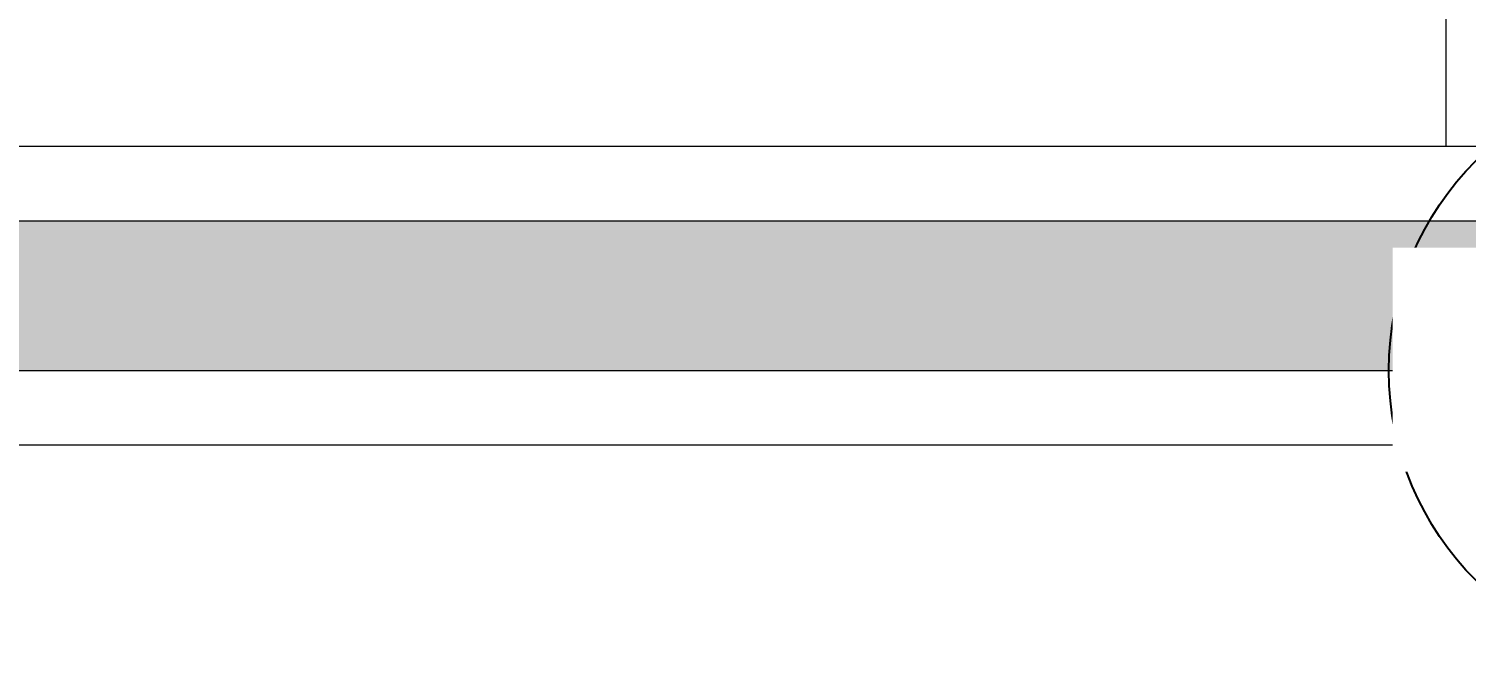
# Model space of a CAD drawing. Header units: centimetres. Extents: x -1762 to 3746, y -261 to 6534.
# Drawn here: x -1207.3 to -1014.8, y 5843 to 5928.5 of the extents above; entities that cross this region are included whole.
import ezdxf

# ---------------------------------------------------------------- set-up
doc = ezdxf.new("R2010")
doc.units = ezdxf.units.CM
for name, color, linetype, lineweight in [('A-ANNO-NOTE', 7, 'Continuous', 9), ('A-WALL', 7, 'Continuous', 9), ('A-WALL-PATT', 7, 'Continuous', 35), ('I-WALL', 7, 'Continuous', 9)]:
    doc.layers.add(name, color=color, linetype=linetype, lineweight=lineweight)
doc.styles.add('Century Gothic_B', font='GOTHICB.TTF', dxfattribs={"width": 0.8, "height": 20})

# ---------------------------------------------------------------- blocks, each defined once
blk = doc.blocks.new('PQ_RVR_ARQ-01_ZZ_ZZ_MO_T_A_rvt-1-Planta bodega almacenamiento congelados')
at = {"layer": 'A-WALL-PATT', "lineweight": 9, "true_color": 0xdddddd}
blk.add_hatch(color=254, dxfattribs=at).paths.add_polyline_path([(2011.74, 5882.73), (2011.74, 5902.73), (-1358.94, 5902.73), (-1358.94, 5882.73), (1826.07, 5882.73)])
at = {"layer": 'A-WALL', "color": 253, "true_color": 0xaaaaaa}
for p, q in [((-1017.46, 5912.73), (-1017.46, 6054.1)), ((-1343.94, 5912.73), (-1017.46, 5912.73)), ((-1017.46, 5912.73), (-1007.46, 5912.73)), ((-699.87, 5872.73), (-1343.94, 5872.73))]:
    blk.add_line(p, q, dxfattribs=at)
at = {"layer": 'I-WALL', "color": 253, "lineweight": 18, "true_color": 0xaaaaaa}
for p, q in [((2011.74, 5902.73), (-1358.94, 5902.73)), ((-1358.94, 5882.73), (-689.87, 5882.73))]:
    blk.add_line(p, q, dxfattribs=at)

msp = doc.modelspace()

# ---------------------------------------------------------------- linework, layer by layer
at = {"layer": 'A-ANNO-NOTE', "color": 1, "lineweight": 25, "true_color": 0xff0000}
msp.add_circle((-985.44, 5882.73), 39.69, dxfattribs=at)

# ---------------------------------------------------------------- block references
at = {"lineweight": 5}
msp.add_blockref('PQ_RVR_ARQ-01_ZZ_ZZ_MO_T_A_rvt-1-Planta bodega almacenamiento congelados', (0, 0), dxfattribs=at)

# ---------------------------------------------------------------- next in the draw order: texts
at = {"layer": 'A-ANNO-NOTE', "color": 1, "lineweight": 25, "true_color": 0xff0000, "insert": (-963.17, 5874.18), "char_height": 20, "width": 56.4388, "attachment_point": 1, "rotation": 180, "style": 'Century Gothic_B', "bg_fill": 3, "box_fill_scale": 1.25, "bg_fill_color": 256, "bg_fill_true_color": 13158600, "bg_fill_transparency": 0}
msp.add_mtext('CV1', dxfattribs=at)

doc.saveas('drawing.dxf')
